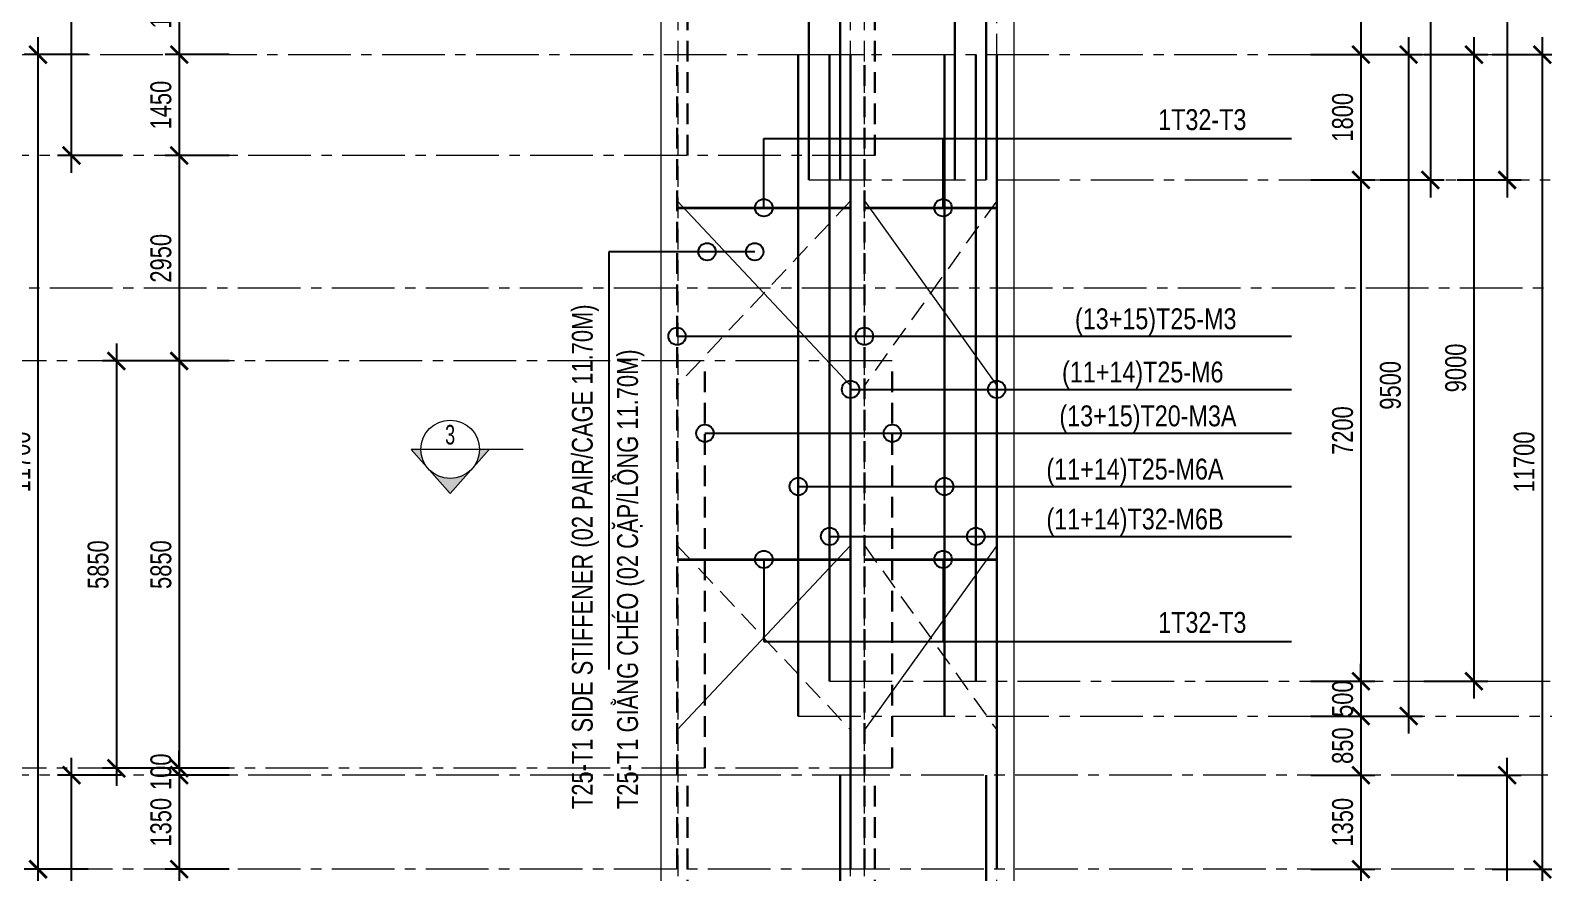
# Model space of a CAD drawing. Header units: millimetres. Extents: x 2611025 to 4139346, y -89870 to 101087.
# Drawn here: x 3703592 to 3725329, y -21550 to -9450 of the extents above; entities that cross this region are included whole.
import ezdxf
from ezdxf.enums import TextEntityAlignment as Align

# ---------------------------------------------------------------- set-up
doc = ezdxf.new("R2010")
doc.units = ezdxf.units.MM
doc.header["$LTSCALE"] = 1200
doc.header["$PDMODE"] = 35
for name, pattern in [('CENTER2', [1.125, 0.75, -0.125, 0.125, -0.125]), ('CONTINOUS', [0]), ('HIDDEN', [0.375, 0.25, -0.125])]:
    doc.linetypes.add(name, pattern=pattern)
for name, color, linetype, lineweight in [('1', 9, 'Continuous', 13), ('BOUND', 3, 'Continuous', 20), ('C1CO', 4, 'Continuous', 35), ('Grid line', 160, 'CENTER2', 5), ('HIDE', 8, 'HIDDEN', 13), ('K-THUOC', 1, 'Continuous', 18), ('LEADER', 8, 'Continuous', 9), ('T1CO', 4, 'Continuous', 20), ('T1HI', 4, 'HIDDEN', 13), ('TCHI', 4, 'HIDDEN', 30), ('TEXTMA', 2, 'Continuous', 13), ('TEXTVN', 2, 'Continuous', 20)]:
    doc.layers.add(name, color=color, linetype=linetype, lineweight=lineweight)
doc.styles.add('DB_Arial', font='arial.ttf', dxfattribs={"width": 0.8})
doc.styles.add('SMTEXT', font='arial.ttf', dxfattribs={"width": 0.75})
doc.styles.add('TEXTVN', font='VHELVCN.TTF', dxfattribs={"width": 0.8})
doc.dimstyles.new('BSV1-100', dxfattribs={"dimtxt": 300, "dimasz": 250, "dimexe": 200, "dimexo": 0, "dimgap": 108, "dimtad": 1, "dimdec": 0, "dimdsep": 46, "dimtxsty": 'SMTEXT', "dimblk": 'ARCHTICK', "dimcen": 100, "dimdle": 250, "dimclrd": 256, "dimclre": 256, "dimclrt": 1, "dimadec": 0, "dimazin": 0, "dimtfac": 1, "dimtdec": 0, "dimtix": 1, "dimtmove": 2, "dimatfit": 3, "dimfxl": 720, "dimfxlon": 1, "dimtolj": 1, "dimtzin": 0, "dimarcsym": 0})
doc.dimstyles.new('BSV25', dxfattribs={"dimtxt": 300, "dimasz": 250, "dimexe": 200, "dimexo": 0, "dimgap": 108, "dimtad": 1, "dimdec": 0, "dimlfac": 0.25, "dimdsep": 46, "dimtxsty": 'SMTEXT', "dimblk": 'ARCHTICK', "dimcen": 100, "dimdle": 250, "dimclrd": 256, "dimclre": 256, "dimclrt": 2, "dimadec": 0, "dimazin": 0, "dimtfac": 1, "dimtdec": 0, "dimtix": 1, "dimtmove": 2, "dimatfit": 3, "dimfxl": 800, "dimfxlon": 1, "dimtolj": 1, "dimtzin": 0, "dimarcsym": 0})

# ---------------------------------------------------------------- blocks, each defined once
blk = doc.blocks.new('_ArchTick')
at = {"color": 0, "linetype": 'ByBlock', "const_width": 0.15}
blk.add_lwpolyline([(-0.5, -0.5), (0.5, 0.5)], dxfattribs=at)
blk = doc.blocks.new('*D1353')
at = {"layer": 'Defpoints', "color": 0, "transparency": 16777216}
for p in [(3703430, -11850), (3701894, -26000), (3705855, -26000)]:
    blk.add_point(p, dxfattribs=at)
at = {"layer": 'K-THUOC', "lineweight": -2, "transparency": 16777216}
for p, q in [((3701894, -11600), (3701894, -26250)), ((3702614, -11850), (3701694, -11850)), ((3702614, -26000), (3701694, -26000))]:
    blk.add_line(p, q, dxfattribs=at)
at = {"layer": 'K-THUOC', "lineweight": -2, "transparency": 16777216, "xscale": 250, "yscale": 250, "zscale": 250}
for p, rotation in [((3701894, -11850), 90), ((3701894, -26000), 270)]:
    blk.add_blockref('_ArchTick', p, dxfattribs=dict(at, rotation=rotation))
at = {"layer": 'K-THUOC', "color": 1, "transparency": 16777216, "char_height": 300, "attachment_point": 5, "rotation": 90, "style": 'SMTEXT'}
for s, insert in [('\\A1;T12a300-L1,L2,L3', (3702182, -18925)), ('\\A1;14150', (3701632, -18925))]:
    blk.add_mtext(s, dxfattribs=dict(at, insert=insert))
blk = doc.blocks.new('*D1356')
at = {"layer": 'Defpoints', "color": 0, "transparency": 16777216}
for p in [(3736047, -4850), (3700934, -9350), (3736047, -9350)]:
    blk.add_point(p, dxfattribs=at)
at = {"layer": 'K-THUOC', "lineweight": -2, "transparency": 16777216}
for p, q in [((3700934, -4600), (3700934, -9600)), ((3701654, -4850), (3700734, -4850)), ((3701654, -9350), (3700734, -9350))]:
    blk.add_line(p, q, dxfattribs=at)
at = {"layer": 'K-THUOC', "lineweight": -2, "transparency": 16777216, "xscale": 250, "yscale": 250, "zscale": 250}
for p, rotation in [((3700934, -4850), 90), ((3700934, -9350), 270)]:
    blk.add_blockref('_ArchTick', p, dxfattribs=dict(at, rotation=rotation))
at = {"layer": 'K-THUOC', "color": 1, "transparency": 16777216, "insert": (3700672, -7100), "char_height": 300, "attachment_point": 5, "rotation": 90, "style": 'SMTEXT'}
blk.add_mtext('\\A1;4500', dxfattribs=at)
blk = doc.blocks.new('*D1357')
at = {"layer": 'Defpoints', "color": 0, "transparency": 16777216}
for p in [(3736047, -9350), (3700934, -13150), (3736047, -13150)]:
    blk.add_point(p, dxfattribs=at)
at = {"layer": 'K-THUOC', "lineweight": -2, "transparency": 16777216}
for p, q in [((3700934, -9100), (3700934, -13400)), ((3701654, -9350), (3700734, -9350)), ((3701654, -13150), (3700734, -13150))]:
    blk.add_line(p, q, dxfattribs=at)
at = {"layer": 'K-THUOC', "lineweight": -2, "transparency": 16777216, "xscale": 250, "yscale": 250, "zscale": 250}
for p, rotation in [((3700934, -9350), 90), ((3700934, -13150), 270)]:
    blk.add_blockref('_ArchTick', p, dxfattribs=dict(at, rotation=rotation))
at = {"layer": 'K-THUOC', "color": 1, "transparency": 16777216, "insert": (3700672, -11250), "char_height": 300, "attachment_point": 5, "rotation": 90, "style": 'SMTEXT'}
blk.add_mtext('\\A1;3800', dxfattribs=at)
blk = doc.blocks.new('SIGSEC')
at = {"layer": '1', "lineweight": 9}
h = blk.add_hatch(color=256, dxfattribs=at)
h.dxf.hatch_style = 1
h.paths.add_polyline_path([(-420, 0), (-560, 0), (-315, -278, -0.182676)])
h = blk.add_hatch(color=256, dxfattribs=at)
h.dxf.hatch_style = 1
h.paths.add_polyline_path([(560, 0), (420, 0, -0.182676), (315, -278)])
h = blk.add_hatch(color=256, dxfattribs=at)
h.dxf.hatch_style = 1
h.paths.add_polyline_path([(315, -278, -0.451416), (-315, -278), (0, -635)])
at = {"layer": '1', "lineweight": 9, "elevation": 0}
blk.add_lwpolyline([(1050, 0), (-560, 0), (0, -635), (560, 0)], dxfattribs=at)
at = {"layer": '1', "lineweight": 9}
blk.add_circle((0, 0), 420, dxfattribs=at)
at = {"layer": 'BOUND', "lineweight": 9, "style": 'TEXTVN', "width": 0.8}
blk.add_attdef('SEC', text='', height=280, dxfattribs=at).set_placement((0, 210, 0), align=Align.MIDDLE_CENTER)
blk = doc.blocks.new('*D1360')
at = {"layer": 'Defpoints', "color": 0, "transparency": 16777216}
for p in [(3728887, -1500), (3723190, -26000), (3734055, -26000)]:
    blk.add_point(p, dxfattribs=at)
at = {"layer": 'K-THUOC', "lineweight": -2, "transparency": 16777216}
for p, q in [((3734055, -1250), (3734055, -26250)), ((3733335, -1500), (3734255, -1500)), ((3733335, -26000), (3734255, -26000))]:
    blk.add_line(p, q, dxfattribs=at)
at = {"layer": 'K-THUOC', "lineweight": -2, "transparency": 16777216, "xscale": 250, "yscale": 250, "zscale": 250}
for p, rotation in [((3734055, -1500), 90), ((3734055, -26000), 270)]:
    blk.add_blockref('_ArchTick', p, dxfattribs=dict(at, rotation=rotation))
at = {"layer": 'K-THUOC', "color": 1, "transparency": 16777216, "insert": (3733793, -13750), "char_height": 300, "attachment_point": 5, "rotation": 90, "style": 'SMTEXT'}
blk.add_mtext('\\A1;24500', dxfattribs=at)
blk = doc.blocks.new('*D1362')
at = {"layer": 'Defpoints', "color": 0, "transparency": 16777216}
for p in [(3728087, 0), (3735115, 0), (3723190, -26000)]:
    blk.add_point(p, dxfattribs=at)
at = {"layer": 'K-THUOC', "lineweight": -2, "transparency": 16777216}
for p, q in [((3735115, -26250), (3735115, 250)), ((3734395, 0), (3735315, 0)), ((3734395, -26000), (3735315, -26000))]:
    blk.add_line(p, q, dxfattribs=at)
at = {"layer": 'K-THUOC', "lineweight": -2, "transparency": 16777216, "xscale": 250, "yscale": 250, "zscale": 250}
for p, rotation in [((3735115, 0), 90), ((3735115, -26000), 270)]:
    blk.add_blockref('_ArchTick', p, dxfattribs=dict(at, rotation=rotation))
at = {"layer": 'K-THUOC', "color": 1, "transparency": 16777216, "insert": (3734854, -13000), "char_height": 300, "attachment_point": 5, "rotation": 90, "style": 'SMTEXT'}
blk.add_mtext('\\A1;26000', dxfattribs=at)
blk = doc.blocks.new('*D1367')
at = {"layer": 'Defpoints', "color": 0, "transparency": 16777216}
for p in [(3712475, -8351), (3705730, -9800), (3712475, -9800)]:
    blk.add_point(p, dxfattribs=at)
at = {"layer": 'K-THUOC', "lineweight": -2, "transparency": 16777216}
for p, q in [((3705730, -8101), (3705730, -10050)), ((3706450, -8351), (3705530, -8351)), ((3706450, -9800), (3705530, -9800))]:
    blk.add_line(p, q, dxfattribs=at)
at = {"layer": 'K-THUOC', "lineweight": -2, "transparency": 16777216, "xscale": 250, "yscale": 250, "zscale": 250}
for p, rotation in [((3705730, -8351), 90), ((3705730, -9800), 270)]:
    blk.add_blockref('_ArchTick', p, dxfattribs=dict(at, rotation=rotation))
at = {"layer": 'K-THUOC', "color": 1, "transparency": 16777216, "insert": (3705469, -9076), "char_height": 300, "attachment_point": 5, "rotation": 90, "style": 'SMTEXT'}
blk.add_mtext('\\A1;1450', dxfattribs=at)
blk = doc.blocks.new('*D1368')
at = {"layer": 'Defpoints', "color": 0, "transparency": 16777216}
for p in [(3712475, -9800), (3705730, -11250), (3712475, -11250)]:
    blk.add_point(p, dxfattribs=at)
at = {"layer": 'K-THUOC', "lineweight": -2, "transparency": 16777216}
for p, q in [((3705730, -9550), (3705730, -11500)), ((3706450, -9800), (3705530, -9800)), ((3706450, -11250), (3705530, -11250))]:
    blk.add_line(p, q, dxfattribs=at)
at = {"layer": 'K-THUOC', "lineweight": -2, "transparency": 16777216, "xscale": 250, "yscale": 250, "zscale": 250}
for p, rotation in [((3705730, -9800), 90), ((3705730, -11250), 270)]:
    blk.add_blockref('_ArchTick', p, dxfattribs=dict(at, rotation=rotation))
at = {"layer": 'K-THUOC', "color": 1, "transparency": 16777216, "insert": (3705469, -10525), "char_height": 300, "attachment_point": 5, "rotation": 90, "style": 'SMTEXT'}
blk.add_mtext('\\A1;1450', dxfattribs=at)
blk = doc.blocks.new('*D1369')
at = {"layer": 'Defpoints', "color": 0, "transparency": 16777216}
for p in [(3712475, -11250), (3705730, -14200), (3712475, -14200)]:
    blk.add_point(p, dxfattribs=at)
at = {"layer": 'K-THUOC', "lineweight": -2, "transparency": 16777216}
for p, q in [((3705730, -11000), (3705730, -14450)), ((3706450, -11250), (3705530, -11250)), ((3706450, -14200), (3705530, -14200))]:
    blk.add_line(p, q, dxfattribs=at)
at = {"layer": 'K-THUOC', "lineweight": -2, "transparency": 16777216, "xscale": 250, "yscale": 250, "zscale": 250}
for p, rotation in [((3705730, -11250), 90), ((3705730, -14200), 270)]:
    blk.add_blockref('_ArchTick', p, dxfattribs=dict(at, rotation=rotation))
at = {"layer": 'K-THUOC', "color": 1, "transparency": 16777216, "insert": (3705469, -12725), "char_height": 300, "attachment_point": 5, "rotation": 90, "style": 'SMTEXT'}
blk.add_mtext('\\A1;2950', dxfattribs=at)
blk = doc.blocks.new('*D1370')
at = {"layer": 'Defpoints', "color": 0, "transparency": 16777216}
for p in [(3712475, -14200), (3705730, -20050), (3712475, -20050)]:
    blk.add_point(p, dxfattribs=at)
at = {"layer": 'K-THUOC', "lineweight": -2, "transparency": 16777216}
for p, q in [((3705730, -13950), (3705730, -20300)), ((3706450, -14200), (3705530, -14200)), ((3706450, -20050), (3705530, -20050))]:
    blk.add_line(p, q, dxfattribs=at)
at = {"layer": 'K-THUOC', "lineweight": -2, "transparency": 16777216, "xscale": 250, "yscale": 250, "zscale": 250}
for p, rotation in [((3705730, -14200), 90), ((3705730, -20050), 270)]:
    blk.add_blockref('_ArchTick', p, dxfattribs=dict(at, rotation=rotation))
at = {"layer": 'K-THUOC', "color": 1, "transparency": 16777216, "insert": (3705469, -17125), "char_height": 300, "attachment_point": 5, "rotation": 90, "style": 'SMTEXT'}
blk.add_mtext('\\A1;5850', dxfattribs=at)
blk = doc.blocks.new('*D1371')
at = {"layer": 'Defpoints', "color": 0, "transparency": 16777216}
for p in [(3705730, -20150), (3712460, -20050), (3712460, -20150)]:
    blk.add_point(p, dxfattribs=at)
at = {"layer": 'K-THUOC', "lineweight": -2, "transparency": 16777216}
for p, q in [((3705730, -20050), (3705730, -19800)), ((3706450, -20050), (3705530, -20050)), ((3706450, -20150), (3705530, -20150)), ((3705730, -20050), (3705730, -20150)), ((3705730, -20150), (3705730, -20400))]:
    blk.add_line(p, q, dxfattribs=at)
at = {"layer": 'K-THUOC', "lineweight": -2, "transparency": 16777216, "xscale": 250, "yscale": 250, "zscale": 250}
for p, rotation in [((3705730, -20050), 270), ((3705730, -20150), 90)]:
    blk.add_blockref('_ArchTick', p, dxfattribs=dict(at, rotation=rotation))
at = {"layer": 'K-THUOC', "color": 1, "transparency": 16777216, "insert": (3705469, -20100), "char_height": 300, "attachment_point": 5, "rotation": 90, "style": 'SMTEXT'}
blk.add_mtext('\\A1;100', dxfattribs=at)
blk = doc.blocks.new('*D1372')
at = {"layer": 'Defpoints', "color": 0, "transparency": 16777216}
for p in [(3712475, -20150), (3705730, -21500), (3712475, -21500)]:
    blk.add_point(p, dxfattribs=at)
at = {"layer": 'K-THUOC', "lineweight": -2, "transparency": 16777216}
for p, q in [((3705730, -19900), (3705730, -21750)), ((3706450, -20150), (3705530, -20150)), ((3706450, -21500), (3705530, -21500))]:
    blk.add_line(p, q, dxfattribs=at)
at = {"layer": 'K-THUOC', "lineweight": -2, "transparency": 16777216, "xscale": 250, "yscale": 250, "zscale": 250}
for p, rotation in [((3705730, -20150), 90), ((3705730, -21500), 270)]:
    blk.add_blockref('_ArchTick', p, dxfattribs=dict(at, rotation=rotation))
at = {"layer": 'K-THUOC', "color": 1, "transparency": 16777216, "insert": (3705469, -20825), "char_height": 300, "attachment_point": 5, "rotation": 90, "style": 'SMTEXT'}
blk.add_mtext('\\A1;1350', dxfattribs=at)
blk = doc.blocks.new('*D1373')
at = {"layer": 'Defpoints', "color": 0, "transparency": 16777216}
for p in [(3712475, -21500), (3705730, -26000), (3712475, -26000)]:
    blk.add_point(p, dxfattribs=at)
at = {"layer": 'K-THUOC', "lineweight": -2, "transparency": 16777216}
for p, q in [((3705730, -21250), (3705730, -26250)), ((3706450, -21500), (3705530, -21500)), ((3706450, -26000), (3705530, -26000))]:
    blk.add_line(p, q, dxfattribs=at)
at = {"layer": 'K-THUOC', "lineweight": -2, "transparency": 16777216, "xscale": 250, "yscale": 250, "zscale": 250}
for p, rotation in [((3705730, -21500), 90), ((3705730, -26000), 270)]:
    blk.add_blockref('_ArchTick', p, dxfattribs=dict(at, rotation=rotation))
at = {"layer": 'K-THUOC', "color": 1, "transparency": 16777216, "insert": (3705469, -23750), "char_height": 300, "attachment_point": 5, "rotation": 90, "style": 'SMTEXT'}
blk.add_mtext('\\A1;4500', dxfattribs=at)
blk = doc.blocks.new('*D1374')
at = {"layer": 'Defpoints', "color": 0, "transparency": 16777216}
for p in [(3704183, -20150), (3712875, -20150), (3712875, -26000)]:
    blk.add_point(p, dxfattribs=at)
at = {"layer": 'K-THUOC', "lineweight": -2, "transparency": 16777216}
for p, q in [((3704183, -26250), (3704183, -19900)), ((3704903, -20150), (3703983, -20150)), ((3704903, -26000), (3703983, -26000))]:
    blk.add_line(p, q, dxfattribs=at)
at = {"layer": 'K-THUOC', "lineweight": -2, "transparency": 16777216, "xscale": 250, "yscale": 250, "zscale": 250}
for p, rotation in [((3704183, -20150), 90), ((3704183, -26000), 270)]:
    blk.add_blockref('_ArchTick', p, dxfattribs=dict(at, rotation=rotation))
at = {"layer": 'K-THUOC', "color": 1, "transparency": 16777216, "insert": (3703922, -23075), "char_height": 300, "attachment_point": 5, "rotation": 90, "style": 'SMTEXT'}
blk.add_mtext('\\A1;5850', dxfattribs=at)
blk = doc.blocks.new('*D1375')
at = {"layer": 'Defpoints', "color": 0, "transparency": 16777216}
for p in [(3703704, -9800), (3712725, -9800), (3712725, -21500)]:
    blk.add_point(p, dxfattribs=at)
at = {"layer": 'K-THUOC', "lineweight": -2, "transparency": 16777216}
for p, q in [((3703704, -21750), (3703704, -9550)), ((3704424, -9800), (3703504, -9800)), ((3704424, -21500), (3703504, -21500))]:
    blk.add_line(p, q, dxfattribs=at)
at = {"layer": 'K-THUOC', "lineweight": -2, "transparency": 16777216, "xscale": 250, "yscale": 250, "zscale": 250}
for p, rotation in [((3703704, -9800), 90), ((3703704, -21500), 270)]:
    blk.add_blockref('_ArchTick', p, dxfattribs=dict(at, rotation=rotation))
at = {"layer": 'K-THUOC', "color": 1, "transparency": 16777216, "insert": (3703443, -15650), "char_height": 300, "attachment_point": 5, "rotation": 90, "style": 'SMTEXT'}
blk.add_mtext('\\A1;11700', dxfattribs=at)
blk = doc.blocks.new('*D1376')
at = {"layer": 'Defpoints', "color": 0, "transparency": 16777216}
for p in [(3704183, -500), (3712875, -500), (3712875, -11250)]:
    blk.add_point(p, dxfattribs=at)
at = {"layer": 'K-THUOC', "lineweight": -2, "transparency": 16777216}
for p, q in [((3704183, -11500), (3704183, -250)), ((3704903, -500), (3703983, -500)), ((3704903, -11250), (3703983, -11250))]:
    blk.add_line(p, q, dxfattribs=at)
at = {"layer": 'K-THUOC', "lineweight": -2, "transparency": 16777216, "xscale": 250, "yscale": 250, "zscale": 250}
for p, rotation in [((3704183, -500), 90), ((3704183, -11250), 270)]:
    blk.add_blockref('_ArchTick', p, dxfattribs=dict(at, rotation=rotation))
at = {"layer": 'K-THUOC', "color": 1, "transparency": 16777216, "insert": (3703922, -5875), "char_height": 300, "attachment_point": 5, "rotation": 90, "style": 'SMTEXT'}
blk.add_mtext('\\A1;10750', dxfattribs=at)
blk = doc.blocks.new('*D1378')
at = {"layer": 'Defpoints', "color": 0, "transparency": 16777216}
for p in [(3713125, -14200), (3704828, -20050), (3713125, -20050)]:
    blk.add_point(p, dxfattribs=at)
at = {"layer": 'K-THUOC', "lineweight": -2, "transparency": 16777216}
for p, q in [((3704828, -13950), (3704828, -20300)), ((3705548, -14200), (3704628, -14200)), ((3705548, -20050), (3704628, -20050))]:
    blk.add_line(p, q, dxfattribs=at)
at = {"layer": 'K-THUOC', "lineweight": -2, "transparency": 16777216, "xscale": 250, "yscale": 250, "zscale": 250}
for p, rotation in [((3704828, -14200), 90), ((3704828, -20050), 270)]:
    blk.add_blockref('_ArchTick', p, dxfattribs=dict(at, rotation=rotation))
at = {"layer": 'K-THUOC', "color": 1, "transparency": 16777216, "insert": (3704567, -17125), "char_height": 300, "attachment_point": 5, "rotation": 90, "style": 'SMTEXT'}
blk.add_mtext('\\A1;5850', dxfattribs=at)
blk = doc.blocks.new('*D1383')
at = {"layer": 'Defpoints', "color": 0, "transparency": 16777216}
for p in [(3718395, -5750), (3718395, -9800), (3722702, -9800)]:
    blk.add_point(p, dxfattribs=at)
at = {"layer": 'K-THUOC', "lineweight": -2, "transparency": 16777216}
for p, q in [((3722702, -5500), (3722702, -10050)), ((3721982, -5750), (3722902, -5750)), ((3721982, -9800), (3722902, -9800))]:
    blk.add_line(p, q, dxfattribs=at)
at = {"layer": 'K-THUOC', "lineweight": -2, "transparency": 16777216, "xscale": 250, "yscale": 250, "zscale": 250}
for p, rotation in [((3722702, -5750), 90), ((3722702, -9800), 270)]:
    blk.add_blockref('_ArchTick', p, dxfattribs=dict(at, rotation=rotation))
at = {"layer": 'K-THUOC', "color": 1, "transparency": 16777216, "insert": (3722441, -7775), "char_height": 300, "attachment_point": 5, "rotation": 90, "style": 'SMTEXT'}
blk.add_mtext('\\A1;4050', dxfattribs=at)
blk = doc.blocks.new('*D1384')
at = {"layer": 'Defpoints', "color": 0, "transparency": 16777216}
for p in [(3718395, -9800), (3718395, -11600), (3722702, -11600)]:
    blk.add_point(p, dxfattribs=at)
at = {"layer": 'K-THUOC', "lineweight": -2, "transparency": 16777216}
for p, q in [((3722702, -9550), (3722702, -11850)), ((3721982, -9800), (3722902, -9800)), ((3721982, -11600), (3722902, -11600))]:
    blk.add_line(p, q, dxfattribs=at)
at = {"layer": 'K-THUOC', "lineweight": -2, "transparency": 16777216, "xscale": 250, "yscale": 250, "zscale": 250}
for p, rotation in [((3722702, -9800), 90), ((3722702, -11600), 270)]:
    blk.add_blockref('_ArchTick', p, dxfattribs=dict(at, rotation=rotation))
at = {"layer": 'K-THUOC', "color": 1, "transparency": 16777216, "insert": (3722441, -10700), "char_height": 300, "attachment_point": 5, "rotation": 90, "style": 'SMTEXT'}
blk.add_mtext('\\A1;1800', dxfattribs=at)
blk = doc.blocks.new('*D1385')
at = {"layer": 'Defpoints', "color": 0, "transparency": 16777216}
for p in [(3718395, -11600), (3718395, -18800), (3722702, -18800)]:
    blk.add_point(p, dxfattribs=at)
at = {"layer": 'K-THUOC', "lineweight": -2, "transparency": 16777216}
for p, q in [((3722702, -11350), (3722702, -19050)), ((3721982, -11600), (3722902, -11600)), ((3721982, -18800), (3722902, -18800))]:
    blk.add_line(p, q, dxfattribs=at)
at = {"layer": 'K-THUOC', "lineweight": -2, "transparency": 16777216, "xscale": 250, "yscale": 250, "zscale": 250}
for p, rotation in [((3722702, -11600), 90), ((3722702, -18800), 270)]:
    blk.add_blockref('_ArchTick', p, dxfattribs=dict(at, rotation=rotation))
at = {"layer": 'K-THUOC', "color": 1, "transparency": 16777216, "insert": (3722441, -15200), "char_height": 300, "attachment_point": 5, "rotation": 90, "style": 'SMTEXT'}
blk.add_mtext('\\A1;7200', dxfattribs=at)
blk = doc.blocks.new('*D1386')
at = {"layer": 'Defpoints', "color": 0, "transparency": 16777216}
for p in [(3718395, -19300), (3718395, -20150), (3722702, -20150)]:
    blk.add_point(p, dxfattribs=at)
at = {"layer": 'K-THUOC', "lineweight": -2, "transparency": 16777216}
for p, q in [((3722702, -19050), (3722702, -20400)), ((3721982, -19300), (3722902, -19300)), ((3721982, -20150), (3722902, -20150))]:
    blk.add_line(p, q, dxfattribs=at)
at = {"layer": 'K-THUOC', "lineweight": -2, "transparency": 16777216, "xscale": 250, "yscale": 250, "zscale": 250}
for p, rotation in [((3722702, -19300), 90), ((3722702, -20150), 270)]:
    blk.add_blockref('_ArchTick', p, dxfattribs=dict(at, rotation=rotation))
at = {"layer": 'K-THUOC', "color": 1, "transparency": 16777216, "insert": (3722441, -19725), "char_height": 300, "attachment_point": 5, "rotation": 90, "style": 'SMTEXT'}
blk.add_mtext('\\A1;850', dxfattribs=at)
blk = doc.blocks.new('*D1387')
at = {"layer": 'Defpoints', "color": 0, "transparency": 16777216}
for p in [(3718395, -20150), (3718395, -21500), (3722702, -21500)]:
    blk.add_point(p, dxfattribs=at)
at = {"layer": 'K-THUOC', "lineweight": -2, "transparency": 16777216}
for p, q in [((3722702, -19900), (3722702, -21750)), ((3721982, -20150), (3722902, -20150)), ((3721982, -21500), (3722902, -21500))]:
    blk.add_line(p, q, dxfattribs=at)
at = {"layer": 'K-THUOC', "lineweight": -2, "transparency": 16777216, "xscale": 250, "yscale": 250, "zscale": 250}
for p, rotation in [((3722702, -20150), 90), ((3722702, -21500), 270)]:
    blk.add_blockref('_ArchTick', p, dxfattribs=dict(at, rotation=rotation))
at = {"layer": 'K-THUOC', "color": 1, "transparency": 16777216, "insert": (3722441, -20825), "char_height": 300, "attachment_point": 5, "rotation": 90, "style": 'SMTEXT'}
blk.add_mtext('\\A1;1350', dxfattribs=at)
blk = doc.blocks.new('*D1388')
at = {"layer": 'Defpoints', "color": 0, "transparency": 16777216}
for p in [(3718395, -21500), (3718395, -26000), (3722702, -26000)]:
    blk.add_point(p, dxfattribs=at)
at = {"layer": 'K-THUOC', "lineweight": -2, "transparency": 16777216}
for p, q in [((3722702, -21250), (3722702, -26250)), ((3721982, -21500), (3722902, -21500)), ((3721982, -26000), (3722902, -26000))]:
    blk.add_line(p, q, dxfattribs=at)
at = {"layer": 'K-THUOC', "lineweight": -2, "transparency": 16777216, "xscale": 250, "yscale": 250, "zscale": 250}
for p, rotation in [((3722702, -21500), 90), ((3722702, -26000), 270)]:
    blk.add_blockref('_ArchTick', p, dxfattribs=dict(at, rotation=rotation))
at = {"layer": 'K-THUOC', "color": 1, "transparency": 16777216, "insert": (3722441, -23750), "char_height": 300, "attachment_point": 5, "rotation": 90, "style": 'SMTEXT'}
blk.add_mtext('\\A1;4500', dxfattribs=at)
blk = doc.blocks.new('*D1389')
at = {"layer": 'Defpoints', "color": 0, "transparency": 16777216}
for p in [(3718245, -20150), (3724803, -20150), (3718245, -26000)]:
    blk.add_point(p, dxfattribs=at)
at = {"layer": 'K-THUOC', "lineweight": -2, "transparency": 16777216}
for p, q in [((3724803, -26250), (3724803, -19900)), ((3724083, -20150), (3725003, -20150)), ((3724083, -26000), (3725003, -26000))]:
    blk.add_line(p, q, dxfattribs=at)
at = {"layer": 'K-THUOC', "lineweight": -2, "transparency": 16777216, "xscale": 250, "yscale": 250, "zscale": 250}
for p, rotation in [((3724803, -20150), 90), ((3724803, -26000), 270)]:
    blk.add_blockref('_ArchTick', p, dxfattribs=dict(at, rotation=rotation))
at = {"layer": 'K-THUOC', "color": 1, "transparency": 16777216, "insert": (3724542, -23075), "char_height": 300, "attachment_point": 5, "rotation": 90, "style": 'SMTEXT'}
blk.add_mtext('\\A1;5850', dxfattribs=at)
blk = doc.blocks.new('*D1390')
at = {"layer": 'Defpoints', "color": 0, "transparency": 16777216}
for p in [(3718395, -9800), (3725309, -9800), (3718395, -21500)]:
    blk.add_point(p, dxfattribs=at)
at = {"layer": 'K-THUOC', "lineweight": -2, "transparency": 16777216}
for p, q in [((3725309, -21750), (3725309, -9550)), ((3724589, -9800), (3725509, -9800)), ((3724589, -21500), (3725509, -21500))]:
    blk.add_line(p, q, dxfattribs=at)
at = {"layer": 'K-THUOC', "lineweight": -2, "transparency": 16777216, "xscale": 250, "yscale": 250, "zscale": 250}
for p, rotation in [((3725309, -9800), 90), ((3725309, -21500), 270)]:
    blk.add_blockref('_ArchTick', p, dxfattribs=dict(at, rotation=rotation))
at = {"layer": 'K-THUOC', "color": 1, "transparency": 16777216, "insert": (3725048, -15650), "char_height": 300, "attachment_point": 5, "rotation": 90, "style": 'SMTEXT'}
blk.add_mtext('\\A1;11700', dxfattribs=at)
blk = doc.blocks.new('*D1391')
at = {"layer": 'Defpoints', "color": 0, "transparency": 16777216}
for p in [(3718245, -2600), (3718245, -11600), (3724803, -11600)]:
    blk.add_point(p, dxfattribs=at)
at = {"layer": 'K-THUOC', "lineweight": -2, "transparency": 16777216}
for p, q in [((3724803, -2350), (3724803, -11850)), ((3724083, -2600), (3725003, -2600)), ((3724083, -11600), (3725003, -11600))]:
    blk.add_line(p, q, dxfattribs=at)
at = {"layer": 'K-THUOC', "lineweight": -2, "transparency": 16777216, "xscale": 250, "yscale": 250, "zscale": 250}
for p, rotation in [((3724803, -2600), 90), ((3724803, -11600), 270)]:
    blk.add_blockref('_ArchTick', p, dxfattribs=dict(at, rotation=rotation))
at = {"layer": 'K-THUOC', "color": 1, "transparency": 16777216, "insert": (3724542, -7100), "char_height": 300, "attachment_point": 5, "rotation": 90, "style": 'SMTEXT'}
blk.add_mtext('\\A1;9000', dxfattribs=at)
blk = doc.blocks.new('*D1393')
at = {"layer": 'Defpoints', "color": 0, "transparency": 16777216}
for p in [(3717795, -5750), (3717795, -11600), (3723701, -11600)]:
    blk.add_point(p, dxfattribs=at)
at = {"layer": 'K-THUOC', "lineweight": -2, "transparency": 16777216}
for p, q in [((3723701, -5500), (3723701, -11850)), ((3722981, -5750), (3723901, -5750)), ((3722981, -11600), (3723901, -11600))]:
    blk.add_line(p, q, dxfattribs=at)
at = {"layer": 'K-THUOC', "lineweight": -2, "transparency": 16777216, "xscale": 250, "yscale": 250, "zscale": 250}
for p, rotation in [((3723701, -5750), 90), ((3723701, -11600), 270)]:
    blk.add_blockref('_ArchTick', p, dxfattribs=dict(at, rotation=rotation))
at = {"layer": 'K-THUOC', "color": 1, "transparency": 16777216, "insert": (3723440, -8675), "char_height": 300, "attachment_point": 5, "rotation": 90, "style": 'SMTEXT'}
blk.add_mtext('\\A1;5850', dxfattribs=at)
blk = doc.blocks.new('*D1394')
at = {"layer": 'Defpoints', "color": 0, "transparency": 16777216}
for p in [(3717645, -9800), (3717645, -18800), (3724327, -18800)]:
    blk.add_point(p, dxfattribs=at)
at = {"layer": 'K-THUOC', "lineweight": -2, "transparency": 16777216}
for p, q in [((3724327, -9550), (3724327, -19050)), ((3723607, -9800), (3724527, -9800)), ((3723607, -18800), (3724527, -18800))]:
    blk.add_line(p, q, dxfattribs=at)
at = {"layer": 'K-THUOC', "lineweight": -2, "transparency": 16777216, "xscale": 250, "yscale": 250, "zscale": 250}
for p, rotation in [((3724327, -9800), 90), ((3724327, -18800), 270)]:
    blk.add_blockref('_ArchTick', p, dxfattribs=dict(at, rotation=rotation))
at = {"layer": 'K-THUOC', "color": 1, "transparency": 16777216, "insert": (3724066, -14300), "char_height": 300, "attachment_point": 5, "rotation": 90, "style": 'SMTEXT'}
blk.add_mtext('\\A1;9000', dxfattribs=at)
blk = doc.blocks.new('*D1395')
at = {"layer": 'Defpoints', "color": 0, "transparency": 16777216}
for p in [(3718095, -9800), (3718095, -19300), (3723388, -19300)]:
    blk.add_point(p, dxfattribs=at)
at = {"layer": 'K-THUOC', "lineweight": -2, "transparency": 16777216}
for p, q in [((3723388, -9550), (3723388, -19550)), ((3722668, -9800), (3723588, -9800)), ((3722668, -19300), (3723588, -19300))]:
    blk.add_line(p, q, dxfattribs=at)
at = {"layer": 'K-THUOC', "lineweight": -2, "transparency": 16777216, "xscale": 250, "yscale": 250, "zscale": 250}
for p, rotation in [((3723388, -9800), 90), ((3723388, -19300), 270)]:
    blk.add_blockref('_ArchTick', p, dxfattribs=dict(at, rotation=rotation))
at = {"layer": 'K-THUOC', "color": 1, "transparency": 16777216, "insert": (3723127, -14550), "char_height": 300, "attachment_point": 5, "rotation": 90, "style": 'SMTEXT'}
blk.add_mtext('\\A1;9500', dxfattribs=at)
blk = doc.blocks.new('*D1401')
at = {"layer": 'Defpoints', "color": 0, "transparency": 16777216}
for p in [(3719826, -18800), (3719826, -19300), (3722702, -19300)]:
    blk.add_point(p, dxfattribs=at)
at = {"layer": 'K-THUOC', "lineweight": -2, "transparency": 16777216}
for p, q in [((3722702, -18800), (3722702, -18550)), ((3721982, -18800), (3722902, -18800)), ((3722702, -18800), (3722702, -19300)), ((3721982, -19300), (3722902, -19300)), ((3722702, -19300), (3722702, -19550))]:
    blk.add_line(p, q, dxfattribs=at)
at = {"layer": 'K-THUOC', "lineweight": -2, "transparency": 16777216, "xscale": 250, "yscale": 250, "zscale": 250}
for p, rotation in [((3722702, -18800), 270), ((3722702, -19300), 90)]:
    blk.add_blockref('_ArchTick', p, dxfattribs=dict(at, rotation=rotation))
at = {"layer": 'K-THUOC', "color": 1, "transparency": 16777216, "insert": (3722441, -19050), "char_height": 300, "attachment_point": 5, "rotation": 90, "style": 'SMTEXT'}
blk.add_mtext('\\A1;500', dxfattribs=at)

msp = doc.modelspace()

# ---------------------------------------------------------------- linework, layer by layer
at = {"layer": 'BOUND'}
msp.add_lwpolyline([(3712646.6, -45000), (3717720.6, -45000), (3717720.6, -1500), (3712646.6, -1500)], close=True, dxfattribs=at)
at = {"layer": 'C1CO'}
for p, q in [((3712882.6, -12000), (3715372.6, -12000)), ((3715572.6, -12000), (3717472.6, -12000)), ((3712882.6, -17050), (3715372.6, -17050)), ((3715572.6, -17050), (3717472.6, -17050))]:
    msp.add_line(p, q, dxfattribs=at)
at = {"layer": 'Grid line'}
for p, q in [((3701893.6, -9800.3), (3715572.6, -9800.3)), ((3714622.6, -9800.3), (3728086.7, -9800.3)), ((3715722.6, -11250.3), (3701893.6, -11250.3)), ((3714772.6, -11600.3), (3728086.7, -11600.3)), ((3715972.6, -14200), (3701893.6, -14200)), ((3715072.6, -18800), (3728086.7, -18800)), ((3714622.3, -19300), (3728086.7, -19300)), ((3715972.6, -20050), (3701893.6, -20050)), ((3715722.6, -20150), (3701893.6, -20150)), ((3728086.7, -20150), (3715222.6, -20150)), ((3715572.6, -21500), (3701893.6, -21500)), ((3728086.7, -21500), (3715372.6, -21500))]:
    msp.add_line(p, q, dxfattribs=at)
at = {"layer": 'Grid line', "color": 2}
msp.add_line((3697124.3, -13150), (3728086.7, -13150), dxfattribs=at)
at = {"layer": 'HIDE'}
for p, q in [((3712896.6, -45000), (3712896.6, -500)), ((3715372.6, -45000), (3715372.6, -500)), ((3715572.6, -45000), (3715572.6, -500)), ((3717470.6, -500), (3717470.6, -45000))]:
    msp.add_line(p, q, dxfattribs=at)
at = {"layer": 'T1CO'}
for points in [[(3712882.6, -11750.3), (3712882.6, -11900.3), (3715372.6, -14550.3), (3715372.6, -14700.3)], [(3715572.6, -11750.3), (3715572.6, -11900.3), (3717472.6, -14550.3), (3717472.6, -14700.3)], [(3715372.6, -16700), (3715372.6, -16850), (3712882.6, -19500), (3712882.6, -19650)], [(3717472.6, -16700), (3717472.6, -16850), (3715572.6, -19500), (3715572.6, -19650)]]:
    msp.add_lwpolyline(points, dxfattribs=at)
at = {"layer": 'T1HI'}
for points in [[(3715372.6, -11750.3), (3715372.6, -11900.3), (3712882.6, -14550.3), (3712882.6, -14700.3)], [(3717472.6, -11750.3), (3717472.6, -11900.3), (3715572.6, -14550.3), (3715572.6, -14700.3)], [(3712882.6, -16700), (3712882.6, -16850), (3715372.6, -19500), (3715372.6, -19650)], [(3715572.6, -16700), (3715572.6, -16850), (3717472.6, -19500), (3717472.6, -19650)]]:
    msp.add_lwpolyline(points, dxfattribs=at)
at = {"layer": 'TCHI', "linetype": 'HIDDEN'}
for points in [[(3713031.6, -11250.3), (3713031.6, -500)], [(3715722.6, -11250.3), (3715722.6, -500)], [(3712881.6, -21500), (3712881.6, -9800)], [(3715572.6, -21500), (3715572.6, -9800)], [(3713281.6, -20050), (3713281.6, -14200)], [(3715972.6, -20050), (3715972.6, -14200)], [(3713031.6, -26000), (3713031.6, -20150)], [(3715722.6, -26000), (3715722.6, -20150)]]:
    msp.add_lwpolyline(points, dxfattribs=at)
at = {"layer": 'TCHI', "linetype": 'CONTINOUS'}
for points in [[(3715222.6, -11600.3), (3715222.6, -2600.3)], [(3717322.6, -11600.3), (3717322.6, -2600.3)], [(3715072.6, -18800), (3715072.6, -9800.3)], [(3715372.6, -21500), (3715372.6, -9800.3)], [(3717172.6, -18800), (3717172.6, -9800.3)], [(3717472.6, -21500), (3717472.6, -9800.3)], [(3715222.6, -26000), (3715222.6, -20150)], [(3717322.6, -26000), (3717322.6, -20150)]]:
    msp.add_lwpolyline(points, dxfattribs=at)
at = {"layer": 'TCHI', "color": 6, "linetype": 'CONTINOUS'}
for points in [[(3714772.6, -11600.3), (3714772.6, -5750.3)], [(3716872.6, -11600.3), (3716872.6, -5750.3)], [(3714622.6, -19300), (3714622.6, -9800.3)], [(3716722.6, -19300), (3716722.6, -9800.3)]]:
    msp.add_lwpolyline(points, dxfattribs=at)

# ---------------------------------------------------------------- block references
at = {"layer": '1', "lineweight": 20}
msp.add_blockref('SIGSEC', (3709621.8, -15469), dxfattribs=at).add_auto_attribs({'SEC': '3'})

# ---------------------------------------------------------------- texts
at = {"layer": 'TEXTMA', "style": 'DB_Arial', "width": 0.8}
for s, p in [('1T32-T3', (3721058.3, -10883.5)), ('(13+15)T25-M3', (3720916, -13744.1)), ('(11+14)T25-M6', (3720729.5, -14508.8)), ('(13+15)T20-M3A', (3720916, -15138.2)), ('(11+14)T25-M6A', (3720729.5, -15902.9)), ('(11+14)T32-M6B', (3720729.5, -16620)), ('1T32-T3', (3721058.3, -18104.9))]:
    msp.add_text(s, height=300, rotation=360, dxfattribs=at).set_placement(p, align=Align.RIGHT)
at = {"layer": 'TEXTVN', "lineweight": 20, "style": 'SMTEXT', "width": 0.75}
for s, p in [('T25-T1 SIDE STIFFENER (02 PAIR/CAGE 11.70M)', (3711670.1, -20635.9)), ('T25-T1 GIẰNG CHÉO (02 CẶP/LỒNG 11.70M)', (3712320.1, -20635.9))]:
    msp.add_text(s, height=300, rotation=90, dxfattribs=at).set_placement(p)

# ---------------------------------------------------------------- dimensions: what is measured, and where the dimension line sits
at = {"layer": 'K-THUOC'}
for base, p1, p2, picture, middle in [((3735115.4, 0), (3723190, -26000), (3728086.7, 0), '*D1362', (3734854.2, -13000)), ((3704183.3, -500), (3712874.6, -11250.3), (3712874.6, -500), '*D1376', (3703922.1, -5875.2)), ((3734054.6, -26000), (3728886.7, -1500), (3723190, -26000), '*D1360', (3733793.4, -13750)), ((3724803.3, -11600.3), (3718245.2, -2600.3), (3718245.2, -11600.3), '*D1391', (3724542.2, -7100.3)), ((3700933.6, -9350), (3736046.8, -4850), (3736046.8, -9350), '*D1356', (3700672.4, -7100)), ((3723700.8, -11600.3), (3717795.2, -5750.3), (3717795.2, -11600.3), '*D1393', (3723439.7, -8675.3)), ((3722702.2, -9800.3), (3718395.2, -5750.3), (3718395.2, -9800.3), '*D1383', (3722441, -7775.3)), ((3705730.3, -9800.3), (3712474.6, -8350.7), (3712474.6, -9800.3), '*D1367', (3705469.1, -9075.5)), ((3700933.6, -13150), (3736046.8, -9350), (3736046.8, -13150), '*D1357', (3700672.3, -11250)), ((3703704.4, -9800.3), (3712724.6, -21500), (3712724.6, -9800.3), '*D1375', (3703443.3, -15650.2)), ((3705730.3, -11250.3), (3712474.6, -9800.3), (3712474.6, -11250.3), '*D1368', (3705469.1, -10525.3)), ((3724327.3, -18800), (3717645.2, -9800.3), (3717645.2, -18800), '*D1394', (3724066.1, -14300.2)), ((3723387.8, -19300), (3718095.2, -9800.3), (3718095.2, -19300), '*D1395', (3723126.6, -14550.2)), ((3722702.2, -11600.3), (3718395.2, -9800.3), (3718395.2, -11600.3), '*D1384', (3722441, -10700.3)), ((3725309.1, -9800.3), (3718395.2, -21500), (3718395.2, -9800.3), '*D1390', (3725047.9, -15650.2)), ((3705730.3, -14200), (3712474.6, -11250.3), (3712474.6, -14200), '*D1369', (3705469.1, -12725.2)), ((3722702.2, -18800), (3718395.2, -11600.3), (3718395.2, -18800), '*D1385', (3722441, -15200.2)), ((3704828.3, -20050), (3713124.6, -14200), (3713124.6, -20050), '*D1378', (3704567.2, -17125)), ((3705730.3, -20050), (3712474.6, -14200), (3712474.6, -20050), '*D1370', (3705469.1, -17125)), ((3722702.2, -19300), (3719825.9, -18800), (3719825.9, -19300), '*D1401', (3722441, -19050)), ((3722702.2, -20150), (3718395.2, -19300), (3718395.2, -20150), '*D1386', (3722441, -19725)), ((3705730.3, -20150), (3712459.6, -20050), (3712459.6, -20150), '*D1371', (3705469.1, -20100)), ((3704183.3, -20150), (3712874.6, -26000), (3712874.6, -20150), '*D1374', (3703922.1, -23075)), ((3705730.3, -21500), (3712474.6, -20150), (3712474.6, -21500), '*D1372', (3705469, -20825)), ((3724803.3, -20150), (3718245.2, -26000), (3718245.2, -20150), '*D1389', (3724542.2, -23075)), ((3722702.2, -21500), (3718395.2, -20150), (3718395.2, -21500), '*D1387', (3722440.9, -20825)), ((3705730.3, -26000), (3712474.6, -21500), (3712474.6, -26000), '*D1373', (3705469.1, -23750)), ((3722702.2, -26000), (3718395.2, -21500), (3718395.2, -26000), '*D1388', (3722441, -23750))]:
    dim = msp.add_linear_dim(base=base, p1=p1, p2=p2, angle=90, dimstyle='BSV1-100', dxfattribs=at)
    dim.commit()
    dim.dimension.update_dxf_attribs({"geometry": picture, "text_midpoint": middle})
dim = msp.add_linear_dim(base=(3701893.6, -26000), p1=(3703430.2, -11850), p2=(3705855, -26000), angle=90, text='<>\\XT12a300-L1,L2,L3', dimstyle='BSV1-100', dxfattribs=at)
dim.commit()
dim.dimension.update_dxf_attribs({"geometry": '*D1353', "text_midpoint": (3701893.6, -18925)})

# ---------------------------------------------------------------- leaders
at = {"layer": 'LEADER'}
for points in [[(3714127.6, -12000), (3714127.6, -11006.8), (3719133, -11006.8)], [(3716702.6, -12000), (3716702.6, -11006.8), (3721708, -11006.8)], [(3713996.7, -12631.5), (3711899.5, -12631.5), (3711899.5, -18631.5)], [(3713312.5, -12631.5), (3711899.5, -12631.5), (3711899.5, -18631.5)], [(3712881.6, -13844.1), (3721708, -13844.1)], [(3715572.6, -13844.1), (3721708, -13844.1)], [(3715372.6, -14608.8), (3721708, -14608.8)], [(3717472.6, -14608.8), (3721708, -14608.8)], [(3713281.6, -15238.2), (3721708, -15238.2)], [(3715972.6, -15238.2), (3721708, -15238.2)], [(3714622.6, -16002.9), (3721708, -16002.9)], [(3716722.6, -16002.9), (3721708, -16002.9)], [(3715072.6, -16720), (3721708, -16720)], [(3717172.6, -16720), (3721708, -16720)], [(3714127.6, -17050), (3714127.6, -18228.2), (3719133, -18228.2)], [(3716702.6, -17050), (3716702.6, -18228.2), (3721708, -18228.2)]]:
    msp.add_leader(points, dimstyle='BSV25', override={"dimldrblk": 'Origin'}, dxfattribs=at)

doc.saveas('drawing.dxf')
